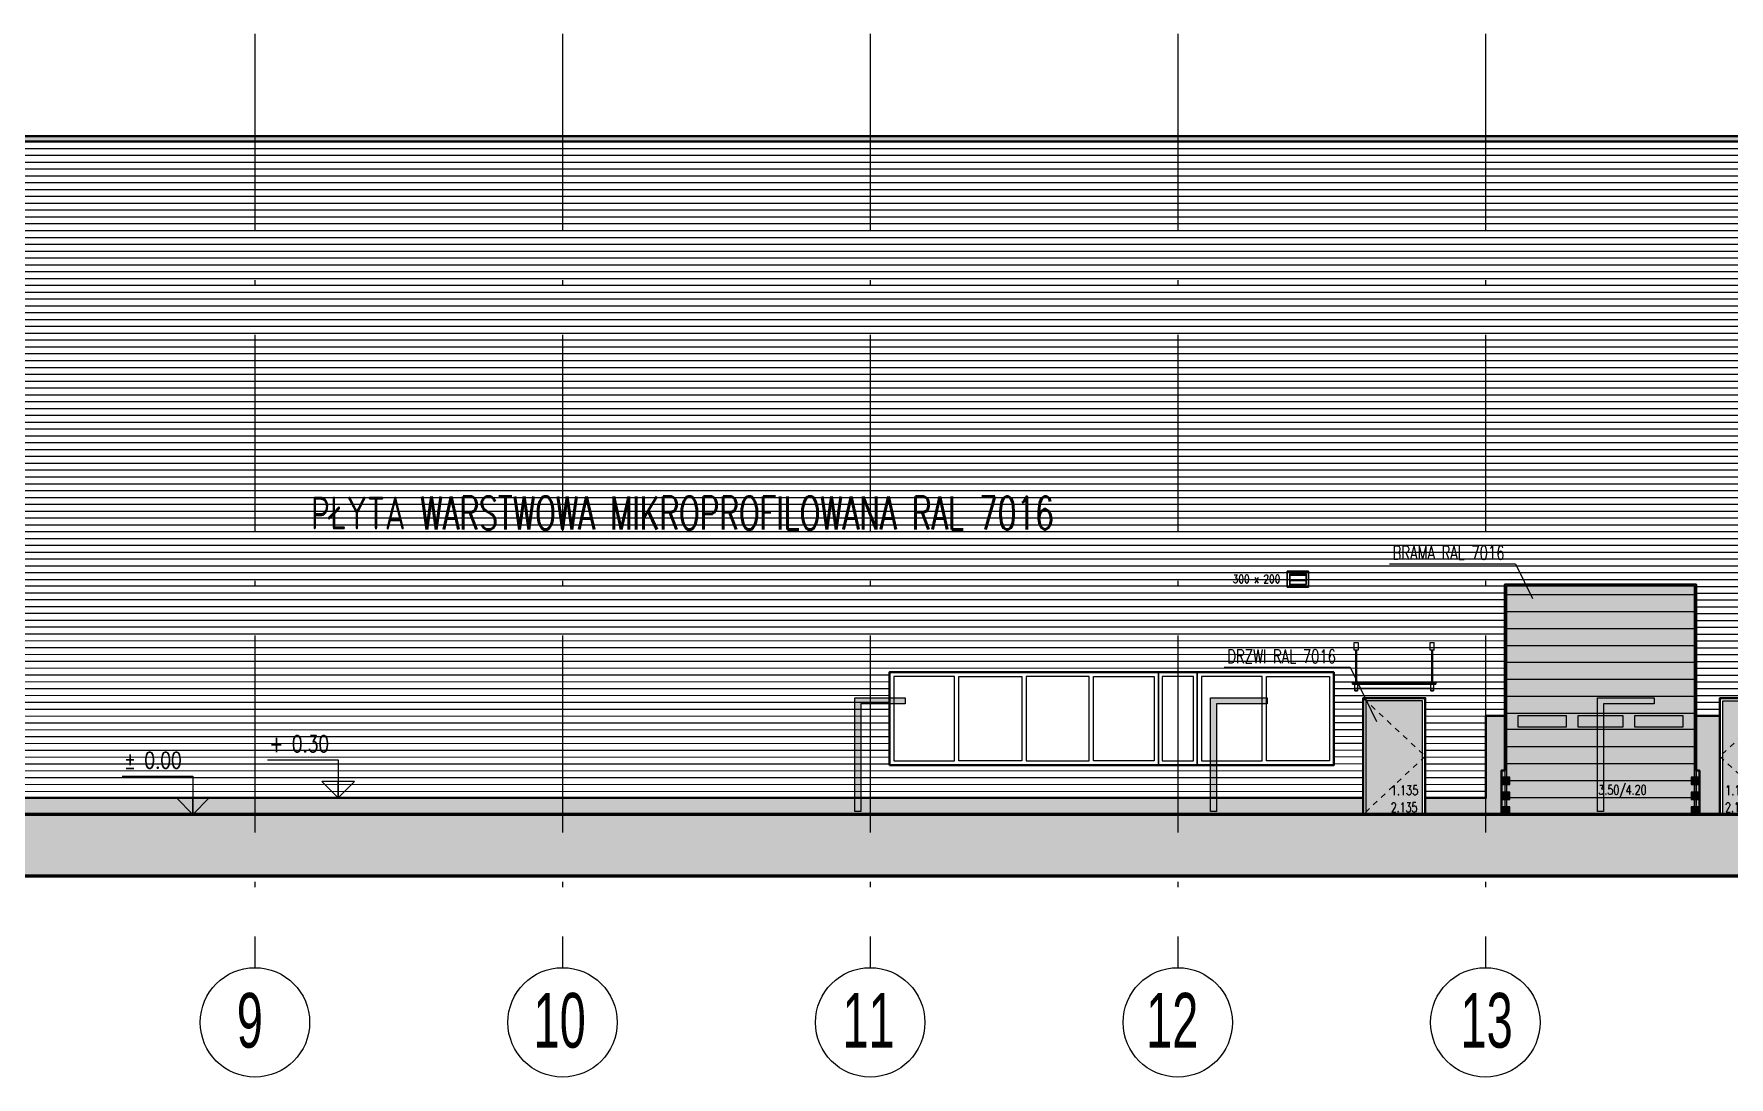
# Model space of a CAD drawing. Extents: x 6529560 to 6558080, y 5579316 to 5588131.
# Drawn here: x 6543969.96 to 6544000.96, y 5579602.17 to 5579621.24 of the extents above; entities that cross this region are included whole.
import ezdxf

# ---------------------------------------------------------------- set-up
doc = ezdxf.new("R2010")
doc.units = 0
doc.header["$MEASUREMENT"] = 0
for name, pattern in [('ACAD_ISO10W100', [18, 12, -3, 0, -3]), ('GR_HIDDEN', [0.004, 0.003, -0.001]), ('GR_SOLID', [0])]:
    doc.linetypes.add(name, pattern=pattern)
doc.layers.get('0').update_dxf_attribs({"color": 2, "linetype": 'CONTINUOUS', "lineweight": 5})
doc.layers.add('ARCH_BLACHA_7016', color=251, linetype='CONTINUOUS', lineweight=0, true_color=0x545454)
for name, color, linetype, lineweight in [('arch_dach', 252, 'CONTINUOUS', 13), ('arch_drzwi i okna', 4, 'CONTINUOUS', 15), ('arch_linie widokowe elewacje', 150, 'GR_SOLID', 13), ('arch_osie', 181, 'CONTINUOUS', 5), ('arch_powierzchnia', 6, 'CONTINUOUS', 35), ('arch_sciany murowane wewnetrzne', 20, 'CONTINUOUS', 25), ('arch_sciany_ocieplenie', 253, 'CONTINUOUS', 15), ('FENSTER_N1', 7, 'GR_HIDDEN', 13), ('FLUID-WT1-150-ARRGR', 7, 'CONTINUOUS', 13), ('GESCHOSS_N8', 4, 'GR_SOLID', 18), ('GRAU_N0', 9, 'GR_SOLID', 13), ('RASTER_1_N9', 7, 'GR_SOLID', 18), ('STRICHART_0_N4', 4, 'GR_SOLID', 50), ('STRICHART_5_N0', 6, 'GR_HIDDEN', 13), ('SYMBOL_N0', 7, 'GR_SOLID', 18), ('SYMBOL_N1', 7, 'GR_SOLID', 13), ('TEXT_N2', 7, 'GR_SOLID', 25), ('VERKEHR_N9', 7, 'GR_SOLID', 18)]:
    doc.layers.add(name, color=color, linetype=linetype, lineweight=lineweight)
doc.layers.add('arch_osie opisy', color=1, linetype='CONTINUOUS')
doc.styles.add('GR_STANDARD', font='simplex.shx')
doc.styles.add('simplex', font='simplex.shx', dxfattribs={"width": 0.8})
doc.styles.get("Standard").update_dxf_attribs({"font": 'arial.ttf', "width": 0.75})

# ---------------------------------------------------------------- blocks, each defined once
blk = doc.blocks.new('D222')
at = {"layer": 'arch_linie widokowe elewacje'}
for p, q in [((-137.892, -494.993), (-135.563, -494.993)), ((-135.563, -494.993), (-134.452, -494.993)), ((-137.892, -495.303), (-135.563, -495.303)), ((-135.563, -495.303), (-134.452, -495.303)), ((-137.892, -495.613), (-135.563, -495.613)), ((-135.563, -495.613), (-134.452, -495.613)), ((-137.892, -495.923), (-135.563, -495.923)), ((-135.563, -495.923), (-134.452, -495.923)), ((-137.892, -496.233), (-135.563, -496.233)), ((-135.563, -496.233), (-134.452, -496.233)), ((-137.892, -496.543), (-135.563, -496.543)), ((-135.563, -496.543), (-134.452, -496.543)), ((-137.892, -496.853), (-135.563, -496.853)), ((-135.563, -496.853), (-134.452, -496.853)), ((-137.892, -497.163), (-135.563, -497.163)), ((-135.563, -497.163), (-134.452, -497.163))]:
    blk.add_line(p, q, dxfattribs=at)
blk = doc.blocks.new('D221')
at = {"layer": 'arch_linie widokowe elewacje'}
for p, q in [((-137.892, -497.773), (-135.563, -497.773)), ((-135.563, -497.773), (-134.452, -497.773)), ((-137.892, -498.083), (-135.563, -498.083)), ((-135.563, -498.083), (-134.452, -498.083)), ((-137.892, -498.393), (-135.563, -498.393)), ((-135.563, -498.393), (-134.452, -498.393)), ((-137.892, -498.703), (-135.563, -498.703)), ((-135.563, -498.703), (-134.452, -498.703)), ((-137.892, -499.013), (-135.751, -499.013)), ((-135.563, -499.013), (-134.452, -499.013))]:
    blk.add_line(p, q, dxfattribs=at)
blk = doc.blocks.new('A$C0A4E7436')
at = {"layer": 'arch_linie widokowe elewacje', "extrusion": (0, 0, -1)}
for points in [[(-4.2, 5.13), (-4.2, 3.995), (-2.075, 3.995), (-2.075, 5.13), (-4.2, 5.13)], [(-4.2, 5.08), (-4.2, 4.045), (-2.125, 4.045), (-2.125, 5.08), (-4.2, 5.08)]]:
    blk.add_lwpolyline(points, dxfattribs=at)
at = {"layer": 'arch_linie widokowe elewacje'}
for points in [[(4.2, 3.56), (0, 3.56), (0, 0.06), (4.2, 0.06), (4.2, 3.56)], [(4.2, 0.09), (4.2, 3.53), (0.03, 3.53), (0.03, 0.09), (4.2, 0.09)], [(4.2, 3.53), (0.03, 3.53), (0.03, 0.09), (4.2, 0.09), (4.2, 3.53)], [(2.35, 3.53), (0.03, 3.53), (0.03, 0.09), (2.35, 0.09), (2.35, 3.53)], [(4.2, 3.53), (2.65, 3.53), (2.65, 0.09), (4.2, 0.09), (4.2, 3.53)], [(2.6, 3.32), (2.4, 3.32), (2.4, 2.433), (2.6, 2.433), (2.6, 3.32)], [(2.6, 2.223), (2.4, 2.223), (2.4, 1.398), (2.6, 1.398), (2.6, 2.223)], [(2.6, 0.3), (2.6, 1.188), (2.4, 1.188), (2.4, 0.3), (2.6, 0.3)]]:
    blk.add_lwpolyline(points, dxfattribs=at)
at = {"layer": 'arch_linie widokowe elewacje', "color": 251, "extrusion": (0, 0, -1)}
blk.add_solid([(-4.2, 5.08, -13.894), (-4.2, 4.045, -13.894), (-2.125, 5.08, -13.894), (-2.125, 4.045, -13.894)], dxfattribs=at)
at = {"layer": 'arch_linie widokowe elewacje', "color": 251}
for points in [[(4.2, 0.09, 6.54), (4.2, 3.53, 6.54), (0.03, 0.09, 6.54), (0.03, 3.53, 6.54)], [(2.6, 3.32, 6.54), (2.4, 3.32, 6.54), (2.6, 2.433, 6.54), (2.4, 2.433, 6.54)], [(2.6, 2.223, 6.54), (2.4, 2.223, 6.54), (2.6, 1.398, 6.54), (2.4, 1.398, 6.54)], [(2.6, 0.3, 6.54), (2.6, 1.188, 6.54), (2.4, 0.3, 6.54), (2.4, 1.188, 6.54)]]:
    blk.add_solid(points, dxfattribs=at)
at = {"layer": 'STRICHART_5_N0'}
blk.add_lwpolyline([(2.075, 5.13), (3.138, 3.995), (4.2, 5.13)], dxfattribs=at)
at = {"layer": 'VERKEHR_N9'}
for points in [[(3.655, 3.47), (3.655, 3.62), (3.518, 3.62), (3.518, 3.47), (3.655, 3.47)], [(3.655, 3.47), (3.655, 3.62), (3.518, 3.62), (3.518, 3.47), (3.655, 3.47)], [(3.655, 3.47), (3.655, 3.62), (3.518, 3.62), (3.518, 3.47), (3.655, 3.47)], [(3.927, 3.47), (3.927, 3.62), (3.791, 3.62), (3.791, 3.47), (3.927, 3.47)], [(4.2, 3.47), (4.2, 3.62), (4.064, 3.62), (4.064, 3.47), (4.2, 3.47)], [(3.655, 0), (3.655, 0.15), (3.518, 0.15), (3.518, 0), (3.655, 0)], [(3.655, 0), (3.655, 0.15), (3.518, 0.15), (3.518, 0), (3.655, 0)], [(3.655, 0), (3.655, 0.15), (3.518, 0.15), (3.518, 0), (3.655, 0)], [(3.655, 0), (3.655, 0.15), (3.518, 0.15), (3.518, 0), (3.655, 0)], [(3.927, 0), (3.927, 0.15), (3.791, 0.15), (3.791, 0), (3.927, 0)], [(4.2, 0), (4.2, 0.15), (4.064, 0.15), (4.064, 0), (4.2, 0)]]:
    blk.add_lwpolyline(points, dxfattribs=at)
at = {"layer": 'VERKEHR_N9', "color": 2}
for points in [[(4.2, 3.47, 6.54), (4.2, 3.62, 6.54), (3.4, 3.47, 6.54), (3.4, 3.62, 6.54)], [(4.2, 0, 6.54), (4.2, 0.15, 6.54), (3.4, 0, 6.54), (3.4, 0.15, 6.54)]]:
    blk.add_solid(points, dxfattribs=at)
at = {"layer": 'VERKEHR_N9', "color": 250}
for points in [[(3.655, 3.47, 6.54), (3.655, 3.62, 6.54), (3.518, 3.47, 6.54), (3.518, 3.62, 6.54)], [(3.655, 3.47, 6.54), (3.655, 3.62, 6.54), (3.518, 3.47, 6.54), (3.518, 3.62, 6.54)], [(3.655, 3.47, 6.54), (3.655, 3.62, 6.54), (3.518, 3.47, 6.54), (3.518, 3.62, 6.54)], [(3.655, 3.47, 6.54), (3.655, 3.62, 6.54), (3.518, 3.47, 6.54), (3.518, 3.62, 6.54)], [(3.927, 3.47, 6.54), (3.927, 3.62, 6.54), (3.791, 3.47, 6.54), (3.791, 3.62, 6.54)], [(4.2, 3.47, 6.54), (4.2, 3.62, 6.54), (4.064, 3.47, 6.54), (4.064, 3.62, 6.54)], [(3.655, 0, 6.54), (3.655, 0.15, 6.54), (3.518, 0, 6.54), (3.518, 0.15, 6.54)], [(3.655, 0, 6.54), (3.655, 0.15, 6.54), (3.518, 0, 6.54), (3.518, 0.15, 6.54)], [(3.655, 0, 6.54), (3.655, 0.15, 6.54), (3.518, 0, 6.54), (3.518, 0.15, 6.54)], [(3.655, 0, 6.54), (3.655, 0.15, 6.54), (3.518, 0, 6.54), (3.518, 0.15, 6.54)], [(3.927, 0, 6.54), (3.927, 0.15, 6.54), (3.791, 0, 6.54), (3.791, 0.15, 6.54)], [(4.2, 0, 6.54), (4.2, 0.15, 6.54), (4.064, 0, 6.54), (4.064, 0.15, 6.54)]]:
    blk.add_solid(points, dxfattribs=at)
at = {"layer": 'arch_linie widokowe elewacje', "rotation": 90}
for name in ['D222', 'D221']:
    blk.add_blockref(name, (-494.813, 137.982, 6.54), dxfattribs=at)
at = {"layer": 'FENSTER_N1', "style": 'GR_STANDARD'}
for s, width, p in [('1.135/', 0.744444, (3.847, 4.09, 13.894)), ('2.135', 0.716667, (4.16, 4.09, 13.894)), ('3.50/4.20', 0.724074, (3.838, 1.773, 6.54))]:
    blk.add_text(s, height=0.175, rotation=90, dxfattribs=dict(at, width=width)).set_placement(p)

msp = doc.modelspace()

# ---------------------------------------------------------------- hatches: boundary and pattern name
at = {"layer": 'ARCH_BLACHA_7016'}
h = msp.add_hatch(dxfattribs=at)
h.set_pattern_fill('LINE', color=256)
h.set_pattern_definition([(0, (2952.09783, -1380.60677), (0, 0.125), [])])
h.paths.add_polyline_path([(6544030.7115, 5579619.2691), (6544030.7115, 5579607.2691), (6544024.6238, 5579607.3003), (6544024.6265, 5579611.1707), (6544013.3736, 5579611.1626), (6544013.3765, 5579608.7691), (6544013.0812, 5579608.7691), (6544013.0212, 5579608.7691), (6544013.0212, 5579611.1691), (6544009.5212, 5579611.1691), (6544009.5212, 5579608.7691), (6544009.4612, 5579608.7691), (6544009.1615, 5579608.7691), (6544009.1615, 5579609.0941), (6544008.0265, 5579609.0941), (6544008.0265, 5579608.7691), (6544001.9265, 5579608.7691), (6544001.9265, 5579609.0941), (6544000.7915, 5579609.0941), (6544000.7915, 5579608.7691), (6544000.3568, 5579608.7691), (6544000.3568, 5579611.1691), (6543996.8568, 5579611.1691), (6543996.8565, 5579608.7691), (6543996.5112, 5579608.7691), (6543996.5115, 5579607.2691), (6543995.401, 5579607.2691), (6543995.4015, 5579609.0941), (6543994.2682, 5579609.0941), (6543994.2676, 5579607.2807), (6543962.7515, 5579607.2575), (6543962.7486, 5579611.1691), (6543945.8765, 5579611.1675), (6543945.8765, 5579607.2691), (6543939.9107, 5579607.2691), (6543939.9107, 5579619.2691)])
h.paths.add_polyline_path([(6543985.604, 5579607.869), (6543993.729, 5579607.869), (6543993.729, 5579609.5491), (6543985.604, 5579609.5491)], flags=16)
at = {"layer": 'arch_sciany_ocieplenie'}
h = msp.add_hatch(color=256, dxfattribs=at)
h.dxf.hatch_style = 1
h.paths.add_polyline_path([(6544030.7115, 5579619.3691), (6544030.7115, 5579619.2691), (6543939.9107, 5579619.2691), (6543939.9107, 5579619.3691)])
at = {"layer": 'GESCHOSS_N8'}
h = msp.add_hatch(color=253, dxfattribs=at)
h.dxf.hatch_style = 1
h.paths.add_polyline_path([(6543945.8765, 5579607.2691), (6543945.8765, 5579605.8141), (6543941.4539, 5579606.9691), (6543939.881, 5579606.9691), (6543939.881, 5579607.2691)])
h.paths.add_polyline_path([(6543962.7493, 5579607.2691), (6543962.7515, 5579605.8211), (6543967.149, 5579606.9691), (6543994.2679, 5579606.9691), (6543994.2679, 5579607.2691)])
h.paths.add_polyline_path([(6543995.4005, 5579607.2691), (6543995.4015, 5579606.9691), (6543996.7968, 5579606.9691), (6543996.7968, 5579607.7691), (6543996.8568, 5579607.7691), (6543996.8565, 5579608.7691), (6543996.5113, 5579608.7691), (6543996.5115, 5579607.2694)])
h.paths.add_polyline_path([(6544000.3568, 5579608.7691), (6544000.3568, 5579607.7691), (6544000.4168, 5579607.7691), (6544000.4168, 5579606.9691), (6544000.7915, 5579606.9691), (6544000.7915, 5579608.7691)])
h.paths.add_polyline_path([(6544001.9265, 5579608.7741), (6544001.9265, 5579606.9741), (6544008.0265, 5579606.9691), (6544008.0265, 5579608.7691)])
h.paths.add_polyline_path([(6544009.1615, 5579608.7691), (6544009.1615, 5579606.9691), (6544009.4612, 5579606.9691), (6544009.4612, 5579607.7691), (6544009.5212, 5579607.7691), (6544009.5212, 5579608.7691)])
h.paths.add_polyline_path([(6544013.0212, 5579608.7691), (6544013.0212, 5579607.7691), (6544013.0812, 5579607.7691), (6544013.0812, 5579606.9691), (6544013.3736, 5579606.9691), (6544013.3736, 5579608.7691)])
h.paths.add_polyline_path([(6544024.6236, 5579607.2691), (6544024.6236, 5579605.8229), (6544028.8232, 5579606.9691), (6544030.7415, 5579606.9691), (6544030.7415, 5579607.2691)])
at = {"layer": 'GRAU_N0', "ltscale": 0.001}
for points in [[(6543985.8904, 5579609.0997), (6543985.8904, 5579608.9897), (6543985.0804, 5579608.9897), (6543985.0804, 5579607.0247), (6543984.9704, 5579607.0247), (6543984.9704, 5579609.0976)], [(6543992.5126, 5579609.0997), (6543992.5126, 5579608.9897), (6543991.5876, 5579608.9897), (6543991.5876, 5579607.0247), (6543991.4776, 5579607.0247), (6543991.4776, 5579609.0976)], [(6543999.5876, 5579609.0997), (6543999.5876, 5579608.9897), (6543998.6626, 5579608.9897), (6543998.6626, 5579607.0247), (6543998.5526, 5579607.0247), (6543998.5526, 5579609.0976)]]:
    msp.add_hatch(color=168, dxfattribs=at).paths.add_polyline_path(points)
at = {"layer": 'STRICHART_0_N4'}
msp.add_hatch(color=256, dxfattribs=at).paths.add_polyline_path([(6543920.2578, 5579606.9691), (6543920.2578, 5579605.8465), (6543941.3358, 5579605.8465), (6543945.9305, 5579604.6465), (6543962.6964, 5579604.6465), (6543967.2931, 5579605.8465), (6544012.2537, 5579605.8465), (6544012.2537, 5579604.6497), (6544024.5886, 5579604.6497), (6544028.9737, 5579605.8465), (6544042.9474, 5579605.8465), (6544042.9474, 5579606.9691), (6544028.8232, 5579606.9691), (6544024.4236, 5579605.7683), (6544013.3736, 5579605.7723), (6544013.3736, 5579606.9691), (6543967.149, 5579606.9691), (6543962.5486, 5579605.7691), (6543946.0486, 5579605.7691), (6543941.4539, 5579606.9691)])

# ---------------------------------------------------------------- linework, layer by layer
at = {"color": 4, "linetype": 'Continuous', "lineweight": -3, "extrusion": (-1e-16, 1, -2e-16)}
for p, q in [((6543992.879, 5579611.4141), (6543992.879, 5579611.1241)), ((6543993.269, 5579611.4141), (6543992.879, 5579611.4141)), ((6543993.269, 5579611.1241), (6543993.269, 5579611.4141)), ((6543992.879, 5579611.1241), (6543993.269, 5579611.1241)), ((6543992.924, 5579611.3691), (6543992.924, 5579611.1691)), ((6543993.224, 5579611.3691), (6543992.924, 5579611.3691)), ((6543993.224, 5579611.3441), (6543992.924, 5579611.3441)), ((6543993.224, 5579611.3441), (6543992.924, 5579611.3441)), ((6543993.224, 5579611.2441), (6543992.924, 5579611.2441)), ((6543992.924, 5579611.1691), (6543993.224, 5579611.1691)), ((6543993.224, 5579611.1691), (6543993.224, 5579611.3691))]:
    msp.add_line(p, q, dxfattribs=at)
at = {"color": 4, "linetype": 'Continuous', "lineweight": -3}
msp.add_lwpolyline([(6543992.924, 5579611.3691), (6543993.224, 5579611.3691), (6543993.224, 5579611.1691), (6543992.924, 5579611.1691)], close=True, dxfattribs=at)
msp.add_lwpolyline([(6543992.924, 5579611.3691), (6543993.224, 5579611.3691), (6543993.224, 5579611.1691), (6543992.924, 5579611.1691)], close=True, dxfattribs=at)
at = {"layer": 'arch_dach', "color": 7}
for p, q in [((6543994.1029, 5579609.9723), (6543994.1029, 5579610.112)), ((6543994.1029, 5579610.112), (6543994.1755, 5579610.112)), ((6543994.1332, 5579609.9723), (6543994.1029, 5579609.9723)), ((6543994.1392, 5579609.9266), (6543994.1271, 5579609.9266)), ((6543994.1271, 5579609.9266), (6543994.1271, 5579609.3718)), ((6543994.1332, 5579609.9266), (6543994.1332, 5579609.9723)), ((6543994.1332, 5579609.9723), (6543994.1453, 5579609.9723)), ((6543994.1332, 5579609.9266), (6543994.1332, 5579609.9723)), ((6543994.1392, 5579609.9266), (6543994.1332, 5579609.9266)), ((6543994.1453, 5579609.9266), (6543994.1332, 5579609.9266)), ((6543994.1453, 5579609.9723), (6543994.1392, 5579609.9723)), ((6543994.1513, 5579609.9266), (6543994.1392, 5579609.9266)), ((6543994.1453, 5579609.9723), (6543994.1453, 5579609.9266)), ((6543994.1755, 5579609.9723), (6543994.1453, 5579609.9723)), ((6543994.1513, 5579609.3718), (6543994.1513, 5579609.9266)), ((6543994.1755, 5579610.112), (6543994.1755, 5579609.9723)), ((6543995.4938, 5579609.9723), (6543995.4938, 5579610.112)), ((6543995.4938, 5579610.112), (6543995.5665, 5579610.112)), ((6543995.5241, 5579609.9723), (6543995.4938, 5579609.9723)), ((6543995.5302, 5579609.9266), (6543995.5181, 5579609.9266)), ((6543995.5181, 5579609.9266), (6543995.5181, 5579609.3718)), ((6543995.5241, 5579609.9266), (6543995.5241, 5579609.9723)), ((6543995.5241, 5579609.9723), (6543995.5362, 5579609.9723)), ((6543995.5241, 5579609.9266), (6543995.5241, 5579609.9723)), ((6543995.5302, 5579609.9266), (6543995.5241, 5579609.9266)), ((6543995.5362, 5579609.9266), (6543995.5241, 5579609.9266)), ((6543995.5362, 5579609.9723), (6543995.5302, 5579609.9723)), ((6543995.5423, 5579609.9266), (6543995.5302, 5579609.9266)), ((6543995.5362, 5579609.9723), (6543995.5362, 5579609.9266)), ((6543995.5665, 5579609.9723), (6543995.5362, 5579609.9723)), ((6543995.5423, 5579609.3718), (6543995.5423, 5579609.9266)), ((6543995.5665, 5579609.9723), (6543995.5665, 5579610.112)), ((6543995.5952, 5579609.3718), (6543994.0742, 5579609.3718)), ((6543994.0742, 5579609.3718), (6543994.0742, 5579609.3518)), ((6543994.0742, 5579609.3518), (6543994.0742, 5579609.3718)), ((6543994.0742, 5579609.3718), (6543995.5952, 5579609.3718)), ((6543995.5952, 5579609.3518), (6543994.0742, 5579609.3518)), ((6543994.0742, 5579609.3518), (6543995.5952, 5579609.3518)), ((6543994.1142, 5579609.3518), (6543994.0742, 5579609.3518)), ((6543994.1142, 5579609.2701), (6543994.1142, 5579609.3518)), ((6543994.1142, 5579609.3518), (6543994.1642, 5579609.3518)), ((6543994.1142, 5579609.23), (6543994.1142, 5579609.3518)), ((6543994.1642, 5579609.2701), (6543994.1142, 5579609.2701)), ((6543994.1642, 5579609.2701), (6543994.1142, 5579609.2701)), ((6543994.1142, 5579609.2701), (6543994.1142, 5579609.23)), ((6543994.1142, 5579609.23), (6543994.1642, 5579609.23)), ((6543994.1642, 5579609.23), (6543994.1142, 5579609.23)), ((6543994.1271, 5579609.3718), (6543994.1513, 5579609.3718)), ((6543994.1642, 5579609.3518), (6543994.1642, 5579609.2701)), ((6543994.1642, 5579609.23), (6543994.1642, 5579609.2701)), ((6543995.5052, 5579609.2701), (6543994.1642, 5579609.2701)), ((6543994.1642, 5579609.2701), (6543994.1642, 5579609.23)), ((6543995.5052, 5579609.2701), (6543995.5052, 5579609.3518)), ((6543995.5052, 5579609.3518), (6543995.5552, 5579609.3518)), ((6543995.5552, 5579609.2701), (6543995.5052, 5579609.2701)), ((6543995.5052, 5579609.23), (6543995.5052, 5579609.2701)), ((6543995.5552, 5579609.23), (6543995.5052, 5579609.23)), ((6543995.5181, 5579609.3718), (6543995.5423, 5579609.3718)), ((6543995.5552, 5579609.3518), (6543995.5552, 5579609.2701)), ((6543995.5952, 5579609.3518), (6543995.5552, 5579609.3518)), ((6543995.5552, 5579609.3518), (6543995.5552, 5579609.23)), ((6543995.5952, 5579609.3518), (6543995.5952, 5579609.3718)), ((6543995.5952, 5579609.3718), (6543995.5952, 5579609.3518))]:
    msp.add_line(p, q, dxfattribs=at)
at = {"layer": 'arch_dach'}
msp.add_line((6543994.1642, 5579609.2701), (6543995.5052, 5579609.2701), dxfattribs=at)
at = {"layer": 'arch_dach', "color": 7}
msp.add_lwpolyline([(6543995.5052, 5579609.23), (6543995.5552, 5579609.23), (6543995.5552, 5579609.2701), (6543995.5052, 5579609.2701)], close=True, dxfattribs=at)
at = {"layer": 'arch_drzwi i okna', "color": 7}
for points in [[(6543990.524, 5579607.8691), (6543985.604, 5579607.869), (6543985.604, 5579609.5692), (6543990.524, 5579609.5692)], [(6543991.229, 5579607.8691), (6543990.524, 5579607.8691), (6543990.524, 5579609.5691), (6543991.229, 5579609.5691)], [(6543991.229, 5579609.5691), (6543993.729, 5579609.5691), (6543993.729, 5579607.8691), (6543991.229, 5579607.8691)], [(6543985.684, 5579607.9491), (6543986.794, 5579607.9491), (6543986.794, 5579609.4892), (6543985.684, 5579609.4892)], [(6543988.024, 5579607.9491), (6543986.874, 5579607.9491), (6543986.874, 5579609.4892), (6543988.024, 5579609.4892)], [(6543989.254, 5579609.4892), (6543988.104, 5579609.4892), (6543988.104, 5579607.9491), (6543989.254, 5579607.9491)], [(6543990.444, 5579607.9491), (6543989.334, 5579607.9491), (6543989.334, 5579609.4892), (6543990.444, 5579609.4892)], [(6543991.1627, 5579609.4891), (6543990.5902, 5579609.4891), (6543990.5902, 5579607.9491), (6543991.1627, 5579607.9491)], [(6543991.309, 5579607.9491), (6543992.419, 5579607.9491), (6543992.419, 5579609.4892), (6543991.309, 5579609.4892)], [(6543993.649, 5579607.9491), (6543992.499, 5579607.9491), (6543992.499, 5579609.4892), (6543993.649, 5579609.4892)]]:
    msp.add_lwpolyline(points, close=True, dxfattribs=at)
at = {"layer": 'arch_linie widokowe elewacje', "extrusion": (0, 0, -1)}
for points in [[(-6543994.2679, 5579606.9691), (-6543995.4015, 5579606.9691), (-6543995.4015, 5579609.0941), (-6543994.2679, 5579609.0941), (-6543994.2679, 5579606.9691)], [(-6543994.3179, 5579606.9691), (-6543995.3515, 5579606.9691), (-6543995.3515, 5579609.0441), (-6543994.3179, 5579609.0441), (-6543994.3179, 5579606.9691)]]:
    msp.add_lwpolyline(points, dxfattribs=at)
at = {"layer": 'arch_linie widokowe elewacje', "color": 251, "extrusion": (0, 0, -1)}
msp.add_solid([(-6543994.3179, 5579606.9691, 0.7986), (-6543995.3515, 5579606.9691, 0.7986), (-6543994.3179, 5579609.0441, 0.7986), (-6543995.3515, 5579609.0441, 0.7986)], dxfattribs=at)
at = {"layer": 'arch_osie', "linetype": 'ACAD_ISO10W100', "ltscale": 0.3, "extrusion": (-8.0265e-10, 4.94832e-09, 1), "elevation": 0}
for points in [[(6543974.0015, 5579621.2367), (6543974.0015, 5579604.1671)], [(6543979.6265, 5579621.2367), (6543979.6265, 5579604.1671)], [(6543985.2515, 5579621.2367), (6543985.2515, 5579604.1671)], [(6543990.8765, 5579621.2367), (6543990.8765, 5579604.1671)], [(6543996.5015, 5579621.2367), (6543996.5015, 5579604.1671)]]:
    msp.add_lwpolyline(points, dxfattribs=at)
at = {"layer": 'arch_osie'}
for centre in [(6543974.0015, 5579603.1671, 6.5405), (6543979.6265, 5579603.1671, 6.5405), (6543985.2515, 5579603.1671, 6.5405), (6543990.8765, 5579603.1671, 6.5405), (6543996.5015, 5579603.1671, 6.5405)]:
    msp.add_circle(centre, 1, dxfattribs=at)
at = {"layer": 'arch_powierzchnia'}
for points in [[(6544030.7115, 5579619.3691), (6544030.7115, 5579619.2691), (6543939.9107, 5579619.2691), (6543939.9107, 5579619.3691)], [(6543985.604, 5579607.869), (6543993.729, 5579607.869), (6543993.729, 5579609.5691), (6543985.604, 5579609.5691)], [(6543995.4005, 5579607.2691), (6543995.4015, 5579606.9691), (6543996.7968, 5579606.9691), (6543996.7968, 5579607.7691), (6543996.8568, 5579607.7691), (6543996.8565, 5579608.7691), (6543996.5113, 5579608.7691), (6543996.5115, 5579607.2694)], [(6544000.3568, 5579608.7691), (6544000.3568, 5579607.7691), (6544000.4168, 5579607.7691), (6544000.4168, 5579606.9691), (6544000.7915, 5579606.9691), (6544000.7915, 5579608.7691)], [(6543962.7493, 5579607.2691), (6543962.7515, 5579605.8211), (6543967.149, 5579606.9691), (6543994.2679, 5579606.9691), (6543994.2679, 5579607.2691)]]:
    msp.add_lwpolyline(points, close=True, dxfattribs=at)
for points in [[(6543939.9107, 5579619.2691), (6544030.7115, 5579619.2691)], [(6544001.9265, 5579609.0941), (6544000.7915, 5579609.0941), (6544000.7915, 5579608.7691), (6544000.3568, 5579608.7691), (6544000.3568, 5579611.1691), (6543996.8568, 5579611.1691), (6543996.8566, 5579608.7691), (6543996.5113, 5579608.7691), (6543996.5115, 5579607.2691), (6543995.401, 5579607.2691), (6543995.4015, 5579609.0941), (6543994.2679, 5579609.0941), (6543994.2672, 5579607.2691), (6543962.7515, 5579607.2691)]]:
    msp.add_lwpolyline(points, dxfattribs=at)
at = {"layer": 'arch_sciany murowane wewnetrzne'}
msp.add_lwpolyline([(6543939.9107, 5579619.3691), (6544030.7115, 5579619.3691), (6544030.7115, 5579619.2691), (6543939.9107, 5579619.2691)], close=True, dxfattribs=at)
for points in [[(6544030.7115, 5579619.2691), (6543939.9107, 5579619.2691)], [(6543962.7504, 5579607.2691), (6543994.2668, 5579607.2691), (6543994.2679, 5579609.0941), (6543995.4015, 5579609.0941), (6543995.4015, 5579607.2691), (6543996.5115, 5579607.2691), (6543996.5113, 5579608.7691), (6543996.8565, 5579608.7691), (6543996.8568, 5579611.1691), (6544000.3568, 5579611.1691), (6544000.3568, 5579608.7691), (6544000.7915, 5579608.7691), (6544000.7915, 5579609.0941), (6544001.9265, 5579609.0941)], [(6544001.9265, 5579606.9741), (6544000.7915, 5579606.9691), (6544000.7915, 5579608.7691), (6544000.3568, 5579608.7691), (6544000.3568, 5579606.9691), (6543996.7968, 5579606.9691), (6543996.7968, 5579607.7691), (6543996.8565, 5579607.7691), (6543996.8565, 5579608.7691), (6543996.5115, 5579608.7691), (6543996.5115, 5579607.2691), (6543995.4015, 5579607.2691), (6543995.4015, 5579606.9691), (6543994.2679, 5579606.9691), (6543994.2665, 5579607.2691), (6543962.7507, 5579607.2691)], [(6543967.149, 5579606.9691), (6544013.4765, 5579606.9691)]]:
    msp.add_lwpolyline(points, dxfattribs=at)
at = {"layer": 'GRAU_N0', "color": 168, "ltscale": 0.001}
for points in [[(6543985.8904, 5579609.0997), (6543985.8904, 5579608.9897), (6543985.0804, 5579608.9897), (6543985.0804, 5579607.0247), (6543984.9704, 5579607.0247), (6543984.9704, 5579609.0976)], [(6543992.5126, 5579609.0997), (6543992.5126, 5579608.9897), (6543991.5876, 5579608.9897), (6543991.5876, 5579607.0247), (6543991.4776, 5579607.0247), (6543991.4776, 5579609.0976)], [(6543999.5876, 5579609.0997), (6543999.5876, 5579608.9897), (6543998.6626, 5579608.9897), (6543998.6626, 5579607.0247), (6543998.5526, 5579607.0247), (6543998.5526, 5579609.0976)]]:
    msp.add_lwpolyline(points, close=True, dxfattribs=at)
at = {"layer": 'RASTER_1_N9'}
for points in [[(6543994.7482, 5579611.5506), (6543997.0546, 5579611.5515), (6543997.3642, 5579610.916)], [(6543991.7257, 5579609.6601), (6543994.0321, 5579609.661), (6543994.5083, 5579608.6703)]]:
    msp.add_lwpolyline(points, dxfattribs=at)
at = {"layer": 'STRICHART_0_N4'}
msp.add_lwpolyline([(6543920.2578, 5579606.9691), (6543920.2578, 5579605.8465), (6543941.3358, 5579605.8465), (6543945.9305, 5579604.6465), (6543962.6964, 5579604.6465), (6543967.2931, 5579605.8465), (6544012.2537, 5579605.8465), (6544012.2537, 5579604.6497), (6544024.5886, 5579604.6497), (6544028.9737, 5579605.8465), (6544042.9474, 5579605.8465), (6544042.9474, 5579606.9691), (6544028.8232, 5579606.9691), (6544024.4236, 5579605.7683), (6544013.3736, 5579605.7723), (6544013.3736, 5579606.9691), (6543967.149, 5579606.9691), (6543962.5486, 5579605.7691), (6543946.0486, 5579605.7691), (6543941.4539, 5579606.9691)], close=True, dxfattribs=at)
at = {"layer": 'STRICHART_5_N0'}
msp.add_lwpolyline([(6543994.2679, 5579609.0941), (6543995.4015, 5579608.0316), (6543994.2679, 5579606.9691)], dxfattribs=at)
at = {"layer": 'SYMBOL_N0', "extrusion": (0, 0, -1)}
for points in [[(-6543974.2312, 5579607.9691), (-6543975.5246, 5579607.9691), (-6543975.5246, 5579607.2691)], [(-6543971.5737, 5579607.6691), (-6543972.867, 5579607.6691), (-6543972.867, 5579606.9691)]]:
    msp.add_lwpolyline(points, dxfattribs=at)
at = {"layer": 'SYMBOL_N0'}
for points in [[(6543975.5246, 5579607.5691), (6543975.2245, 5579607.5691), (6543975.5246, 5579607.2691), (6543975.5246, 5579607.5691)], [(6543975.5246, 5579607.5691), (6543975.5246, 5579607.2691), (6543975.8246, 5579607.5691), (6543975.5246, 5579607.5691)], [(6543972.867, 5579607.2691), (6543972.567, 5579607.2691), (6543972.867, 5579606.9691), (6543972.867, 5579607.2691)], [(6543972.867, 5579607.2691), (6543972.867, 5579606.9691), (6543973.167, 5579607.2691), (6543972.867, 5579607.2691)]]:
    msp.add_lwpolyline(points, dxfattribs=at)

# ---------------------------------------------------------------- block references
at = {"layer": 'arch_sciany murowane wewnetrzne', "rotation": 270}
msp.add_blockref('A$C0A4E7436', (6543996.7968, 5579611.1691, -14.6927), dxfattribs=at)

# ---------------------------------------------------------------- texts
at = {"layer": 'arch_osie opisy', "char_height": 1, "width": 1.5, "attachment_point": 3}
for s, insert in [('{\\fArial Narrow|b0|i0|c238|p34;9}', (6543974.1464, 5579603.7051, 6.5405)), ('{\\fArial Narrow|b0|i0|c238|p34;10}', (6543980.0513, 5579603.7051, 6.5405)), ('{\\fArial Narrow|b0|i0|c238|p34;11}', (6543985.6994, 5579603.7051, 6.5405)), ('{\\fArial Narrow|b0|i0|c238|p34;12}', (6543991.2522, 5579603.7051, 6.5405)), ('{\\fArial Narrow|b0|i0|c238|p34;13}', (6543997.003, 5579603.7051, 6.5405))]:
    msp.add_mtext(s, dxfattribs=dict(at, insert=insert))
at = {"layer": 'FENSTER_N1', "style": 'GR_STANDARD'}
for s, width, p in [('1.135', 0.744444, (6543994.7723, 5579607.3218, -0.7986)), ('2.135', 0.716667, (6543994.7735, 5579607.0093, -0.7986))]:
    msp.add_text(s, height=0.175, dxfattribs=dict(at, width=width)).set_placement(p)
at = {"layer": 'FLUID-WT1-150-ARRGR', "color": 7, "insert": (6543992.3174, 5579611.2732, 101.4305), "char_height": 0.15, "attachment_point": 5, "style": 'simplex'}
msp.add_mtext('300 x 200', dxfattribs=at)
at = {"layer": 'SYMBOL_N1', "style": 'GR_STANDARD', "width": 0.757018}
for s, p in [('+ 0.30', (6543974.2672, 5579608.1092)), ('%%P 0.00', (6543971.6097, 5579607.8092))]:
    msp.add_text(s, height=0.3, dxfattribs=at).set_placement(p)
at = {"layer": 'TEXT_N2', "style": 'GR_STANDARD'}
for s, height, width, p in [('PŁYTA WARSTWOWA MIKROPROFILOWANA RAL 7016', 0.6, 0.664478, (6543975.0283, 5579612.1775, 0)), ('BRAMA RAL 7016', 0.25, 0.708333, (6543994.8038, 5579611.6258, 4.3013)), ('DRZWI RAL 7016', 0.25, 0.708333, (6543991.7813, 5579609.7354, 4.3013))]:
    msp.add_text(s, height=height, dxfattribs=dict(at, width=width)).set_placement(p)

doc.saveas('drawing.dxf')
